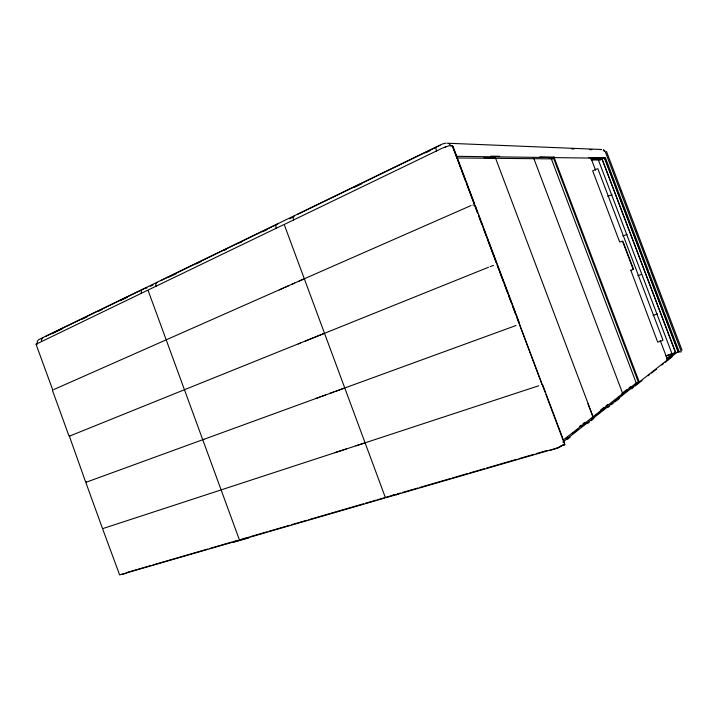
<?xml version="1.0" encoding="UTF-8"?>
<svg xmlns="http://www.w3.org/2000/svg" width="718" height="718" viewBox="0 0 718 718"><rect width="100%" height="100%" fill="white"/><g stroke="black" fill="none" stroke-linecap="round" stroke-linejoin="round"><path stroke-width="1.08" d="M275.856 225.084L275.927 228.584M141.401 290.207L141.231 293.527M284.4 224.393L442.037 148.294L448.633 145.88L452.313 145.61M436.104 147.19L436.598 146.903M275.999 224.77L276.627 224.42M141.581 289.892L142.299 289.507M562.006 445.645L557.958 448.005L549.647 450.491M567.489 439.308L570.128 437.235M587.674 423.405L589.433 422.013M591.183 420.631L593.822 418.558M607.859 407.492L609.618 406.11M611.368 404.719L613.127 403.336M614.877 401.954L619.266 398.499M631.553 388.815L633.312 387.424M635.062 386.042L642.027 380.558M648.022 375.828L649.736 374.482M651.45 373.127L656.593 369.07M661.736 365.022L663.45 363.667M665.164 362.321L672.111 356.846M566.179 438.59L567.92 437.226M572.695 433.484L577.981 429.337M581.84 426.321L586.184 422.911M592.081 418.298L593.849 416.916M595.608 415.534L600.894 411.396M602.007 410.525L606.369 407.106M614.994 400.348L616.825 398.912M618.521 397.584L622.928 394.137L533.698 158.148M623.044 394.038L627.451 390.592M562.849 442.1L678.061 351.56M667.067 358.847L671.483 355.401M563.585 439.757L636.292 382.981M666.762 359.188L675.458 352.394M579.408 426.519L581.185 425.137M582.953 423.764L584.721 422.381M600.643 409.987L604.179 407.241M605.956 405.858L607.724 404.485M621.878 393.464L627.182 389.335M628.95 387.953L630.727 386.58M666.995 358.354L674.076 352.843M672.64 353.507L666.089 356.155M103.015 528.313L102.746 529.175L119.619 574.867L239.076 540.331M249.173 536.929L248.805 537.1M541.722 384.211L542.557 384.552L564.689 443.419M396.578 494.855L398.849 493.401M52.935 389.991L52.567 390.7L68.874 435.7L69.745 436.095M666.008 311.074L666.528 310.768M657.302 313.811L653.039 315.534M45.378 336.536L144.892 288.322L147.1 287.963M160.599 280.711L277.749 223.944M297.539 214.359L440.098 145.287M52.037 333.744L62.08 328.88M82.175 319.142L87.201 316.71M98.258 311.361L102.27 309.413M120.364 300.654L127.391 297.252M169.188 277.013L176.233 273.603M196.346 263.865L201.372 261.433M224.51 250.232L226.52 249.254M239.597 242.926L241.607 241.948M262.734 231.726L266.755 229.778M289.489 218.793L292.28 217.446M354.539 187.263L361.567 183.862M425.765 152.781L429.777 150.834M150.304 286.294L153.006 284.992M147.558 290.296L36.044 344.236L52.836 390.233M148.402 289.892L283.673 224.662M554.063 157.089L553.255 157.448L638.607 382.847M279.338 289.875L283.422 288.062M285.459 287.155L288.51 285.8M291.571 284.436L294.631 283.08M298.706 281.268L303.804 278.997L166.612 339.65M54.074 389.416L165.768 340.027M304.827 278.548L471.062 205.545M600.688 149.694L601.675 149.497L446.946 143.205M445.16 146.993L445.672 146.777M561.413 446.237L554.879 448.696L386.015 497.691M607.706 196.265L612.104 194.838M593.292 417.346L495.402 157.727L484.058 157.601M298.149 343.949L300.214 343.105M305.383 341.023L323.998 333.502L184.876 389.551M184.014 389.901L69.359 436.185L85.595 481.859L87.533 481.742L203.876 439.299M325.03 333.089L488.518 267.249M538.688 385.772L365.624 442.656M86.51 482.074L85.98 482.9L102.369 528.134L103.078 528.439M622.775 235.935L627.137 234.409M490.089 266.638L493.562 265.409M516.036 325.505L345.295 387.792M630.485 270.453L632.953 269.537L633.195 268.352L623.134 241.858L622.183 241.185L619.715 242.092L592.664 170.83L597.035 168.847L597.897 168.802L662.992 340.197L662.283 340.664L657.688 342.109L630.835 270.318M637.871 275.694L641.03 274.536M203.194 439.587L344.245 388.169L335.853 391.229M315.929 398.49L320.12 396.955M322.22 396.192L325.371 395.053M329.562 393.518L333.762 391.992M377.803 499.647L396.085 494.325M104.334 528.089L220.677 490.053M221.557 489.757L364.564 443.006L356.047 445.779M334.776 452.699L346.48 448.894M666.277 355.616L672.64 353.579M639.191 382.111L636.229 383.035L551.361 158.866L554.17 157.61L639.253 382.057M233.538 541.551L237.694 540.304M560.65 445.995L564.833 444.783L545.895 394.406M127.364 572.381L150.924 565.542M153.06 564.922L207.655 549.064M209.8 548.444L232.282 541.91M241.463 539.245L247.539 537.486M250.914 536.499L266.988 531.832M269.133 531.212L289.489 525.298M291.634 524.678L306.64 520.317M308.776 519.697L363.434 503.821M365.57 503.201L376.286 500.087M397.35 493.975L400.581 493.033M402.726 492.404L417.804 488.034M419.958 487.405L450.096 478.646M452.25 478.026L467.328 473.647M469.473 473.018L484.551 468.648M486.705 468.019L516.843 459.26M518.997 458.64L534.075 454.261M536.22 453.632L546.99 450.509M239.875 540.107L384.848 498.032M126.772 573.144L122.239 574.391M233.79 542.225L248.805 537.872M392.701 495.294L395.797 494.424M635.547 230.945L636.13 230.801M42.838 337.702L41.447 339.677L41.545 341.589M156.955 282.407L155.725 284.418L155.923 286.446M472.92 205.142L474.284 205.007M620.37 191.006L620.98 190.952M294.174 215.921L293.204 217.931L293.527 220.103M681.328 351.838L678.232 352.017L604.421 157.825L588.823 157.592M562.652 444.81L564.833 444.783M445.761 143.133L442.234 144.067L38.772 339.596L37.336 341.158L37.022 344.119M591.605 159.97L600.535 160.042M456.451 157.942L552.806 158.875M590.905 159.243L602.106 159.36M549.252 158.319L551.496 158.346M456.46 156.318L604.592 158.274M490.762 156.165L499.674 156.291M539.792 156.874L554.278 157.089M571.716 148.913L573.96 149.003M589.631 149.613L591.874 149.703M651.8 270.83L666.816 310.158M603.506 149.829L604.888 150.825M449.055 143.735L451.407 146.086M603.291 150.143L604.466 151.435M606.477 151.444L621.258 190.315M621.6 191.212L636.408 230.173M636.749 231.079L651.621 270.354M667.166 311.065L682.073 350.276M605.256 151.615L620.074 190.575M620.415 191.473L635.259 230.523M635.601 231.42L650.481 270.551M650.822 271.458L665.73 310.679M666.08 311.585L681.023 350.896M605.337 157.556L618.189 191.356M618.53 192.253L633.357 231.268M633.698 232.165L648.56 271.26M648.901 272.167L663.791 311.352M664.141 312.258L679.066 351.524M604.556 157.825L678.33 351.937M603.712 158.131L603.883 158.579M677.316 351.802L677.487 352.251M601.98 158.678L675.611 352.448M601.935 158.911L675.638 352.852M674.723 352.637L674.893 353.085M598.453 160.15L672.371 354.71M590.779 157.628L595.536 170.157M622.515 241.194L633.222 269.403M660.201 340.44L667.731 360.292M587.97 403.821L593.14 417.409M452.896 146.086L474.706 204.091M475.208 205.429L497.089 263.623M497.592 264.969L519.545 323.351M452.771 146.732L477.632 212.851M478.421 214.942L545.106 392.306M452.511 146.346L456.792 157.736M457.572 159.8L461.073 169.116M461.853 171.189L465.354 180.505M466.52 183.611L473.916 203.275M474.813 205.653L477.542 212.923M479.103 217.078L481.841 224.348M483.402 228.503L486.131 235.773M487.307 238.888L496.282 262.77M497.179 265.157L499.145 270.363M499.925 272.445L503.453 281.824M504.233 283.915L507.761 293.285M508.541 295.376L511.288 302.664M512.849 306.837L515.596 314.125M517.157 318.298L519.123 323.504M519.626 324.859L541.641 383.403M284.4 225.03L304.082 278.162M304.54 279.392L324.285 332.676M324.742 333.915L344.541 387.361M344.999 388.6L364.861 442.216M365.327 443.455L385.243 497.233M148.186 290.655L165.984 339.282M166.397 340.404L184.239 389.156M184.652 390.287L202.548 439.183M202.961 440.313L220.911 489.335M221.323 490.475L239.318 539.631M436.436 151.202L435.943 148.258M36.295 344.075L37.399 343.419L36.295 344.075"/></g></svg>
